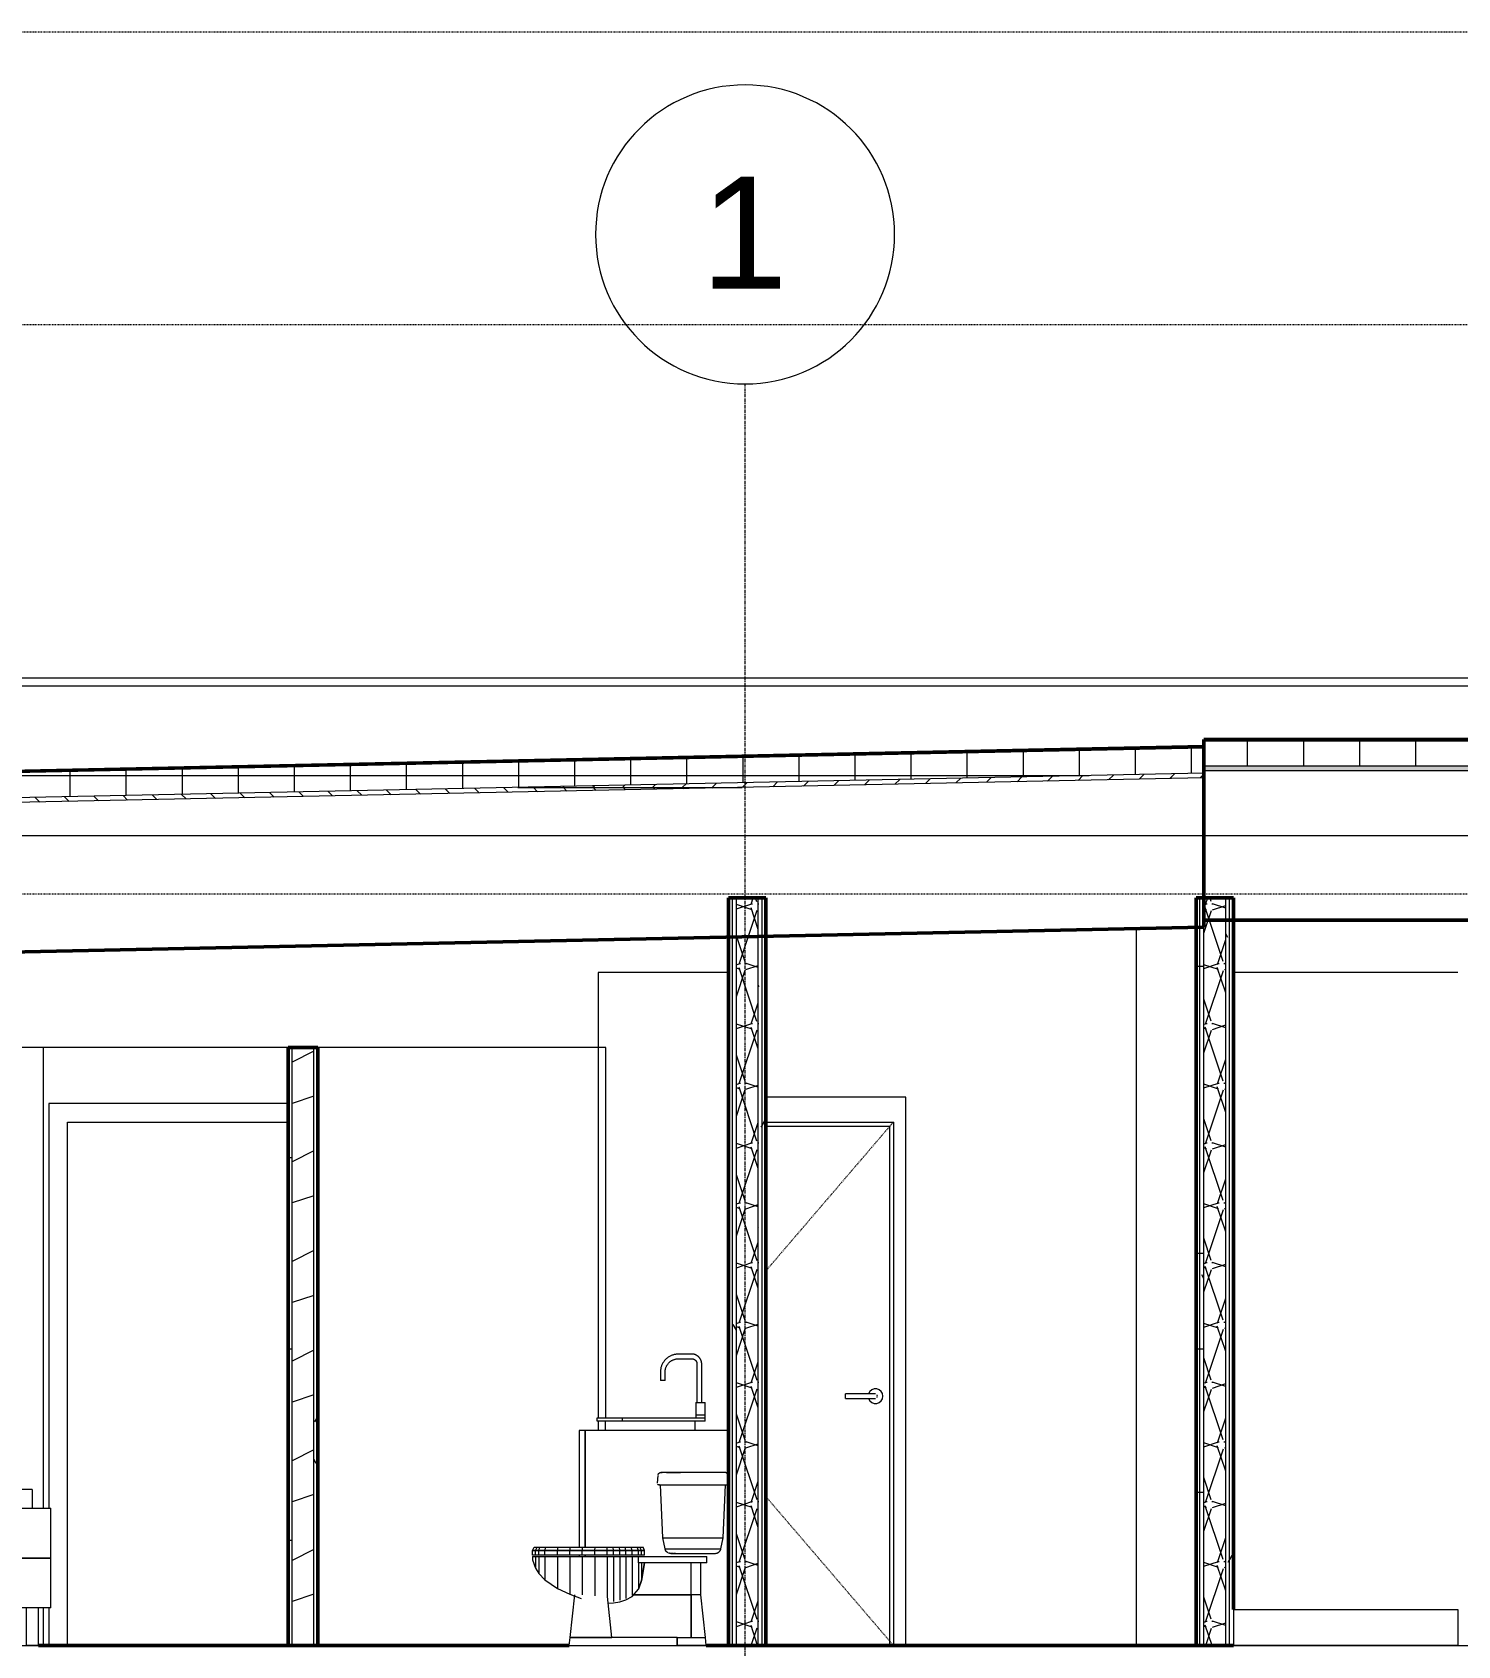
# Model space of a CAD drawing. Header units: inches. Extents: x -4169 to 1833, y -300 to 585.
# Drawn here: x -3595.7 to -3366.9, y 267.9 to 527 of the extents above; entities that cross this region are included whole.
import ezdxf

# ---------------------------------------------------------------- set-up
doc = ezdxf.new("R2010")
doc.units = ezdxf.units.IN
doc.header["$MEASUREMENT"] = 0
for name, pattern in [('Aligning Line 1_8_', [0.25, 0.125, -0.125]), ('Dash 1_16_', [0.125, 0.0625, -0.0625]), ('Grid Line 1_2_', [0.875, 0.5, -0.125, 0.125, -0.125])]:
    doc.linetypes.add(name, pattern=pattern)
for name, color, linetype, lineweight in [('0-1', 7, 'Continuous', 5), ('0-4', 7, 'Continuous', 9), ('0-6', 10, 'Continuous', 13), ('A-DOOR-3', 7, 'Continuous', 9), ('A-DOOR-4', 7, 'Dash 1_16_', 9), ('A-DOOR-FRAM-1', 7, 'Continuous', 9), ('A-FLOR-2', 192, 'Continuous', 50), ('A-FLOR-LEVL-1', 51, 'Grid Line 1_2_', 9), ('A-ROOF', 132, 'Continuous', 13), ('A-ROOF-1', 132, 'Continuous', 50), ('A-ROOF-PATT-1', 132, 'Continuous', 9), ('A-WALL', 113, 'Continuous', 13), ('A-WALL-1', 250, 'Continuous', 50), ('A-WALL-2', 10, 'Continuous', 13), ('A-WALL-PATT-1', 7, 'Continuous', 9), ('A-WALL-PATT-2', 253, 'Continuous', 9), ('G-ANNO-SYMB', 111, 'Aligning Line 1_8_', 9), ('G-ANNO-SYMB-1', 254, 'Aligning Line 1_8_', 9), ('G-ANNO-SYMB-2', 147, 'Aligning Line 1_8_', 9), ('I-FURN-1', 7, 'Continuous', 9), ('I-WALL-1', 250, 'Continuous', 50), ('I-WALL-2', 10, 'Continuous', 13), ('P-SANR-FIXT-1', 7, 'Continuous', 9), ('Q-CASE-1', 7, 'Continuous', 9), ('S-GRID-1', 1, 'Grid Line 1_2_', 9), ('S-GRID-IDEN', 1, 'Continuous', 9)]:
    doc.layers.add(name, color=color, linetype=linetype, lineweight=lineweight)
doc.styles.add('Arial_1', font='arial.ttf', dxfattribs={"height": 18})
pattern_1 = [(0, (-3769.654, 146.633), (30.72, 7.68), [1.267, -21.773, 1.267, -21.773, -122.88]), (0, (-3769.654, 146.633), (30.72, 7.68), [-46.08, 1.267, -44.813, 1.267, -21.773, -53.76]), (0, (-3769.654, 146.633), (30.72, 7.68), [-115.2, 1.267, -14.093, 1.267, -37.133]), (120, (-3758.134, 150.473), (-22.01108, 22.7643), [1.267, -21.773, 1.267, -21.773, -122.88]), (120, (-3758.134, 150.473), (-22.01108, 22.7643), [-46.08, 1.267, -44.813, 1.267, -21.773, -53.76]), (120, (-3758.134, 150.473), (-22.01108, 22.7643), [-115.2, 1.267, -14.093, 1.267, -37.133]), (240, (-3754.294, 165.833), (-8.70892, -30.4443), [1.267, -21.773, 1.267, -21.773, -122.88]), (240, (-3754.294, 165.833), (-8.70892, -30.4443), [-46.08, 1.267, -44.813, 1.267, -21.773, -53.76]), (240, (-3754.294, 165.833), (-8.70892, -30.4443), [-115.2, 1.267, -14.093, 1.267, -37.133])]
pattern_2 = [(161.57, (-3769.174, 147.113), (-3.8399538, -1.54e-05), [0, -27.322, 3.034, 0]), (18.43, (-3770.134, 147.113), (-3.8399538, 1.54e-05), [0, -27.322, 3.034, 0]), (108.43, (-3769.174, 147.113), (1.919622, -9.6005246), [9.106, -21.25]), (71.57, (-3770.134, 147.113), (1.919622, 9.6005246), [9.106, -21.25])]
pattern_3 = [(0, (-3769.654, 146.633), (0, 9), []), (90, (-3769.654, 146.633), (-9, 6e-16), [])]
pattern_4 = [(0, (-3769.654, 146.633), (0, 4.798), []), (315, (-3769.654, 146.633), (4.7984266, 0), [6.786, -6.786]), (45, (-3769.654, 146.633), (4.7984266, 0), [6.786, -6.786])]

# ---------------------------------------------------------------- blocks, each defined once
blk = doc.blocks.new('CTR - 2nd Phase_rvt-1-BUILDING SECTION - NORTH_SOUTH THRU PARKING RAMP - LOOKING WEST')
at = {"layer": 'A-FLOR-LEVL-1'}
for p, q in [((-4168.71, 398), (-1814.21, 398)), ((-4168.71, 268), (-1814.21, 268))]:
    blk.add_line(p, q, dxfattribs=at)
at = {"layer": 'G-ANNO-SYMB-1'}
for p, q in [((-1910.95, 526.95), (-4072.05, 526.95)), ((-1910.95, 388.59), (-4072.05, 388.59))]:
    blk.add_line(p, q, dxfattribs=at)
blk = doc.blocks.new('Interior_barn_door_18732 - Interior_barn_door_18732-V4-BUILDING SECTION - NORTH_SOUTH THRU PARKING RAMP - LOOKING WEST')
at = {"layer": 'A-DOOR-FRAM-1'}
for p, q in [((-3554.67, 355), (-3593.1, 355)), ((-3593.1, 355), (-3593.1, 290)), ((-3590.1, 268), (-3590.1, 352)), ((-3590.1, 352), (-3554.67, 352)), ((-3593.1, 274), (-3593.1, 268))]:
    blk.add_line(p, q, dxfattribs=at)
blk = doc.blocks.new('M_Sink Vanity-Square - 500 x 440mm-V5-BUILDING SECTION - NORTH_SOUTH THRU PARKING RAMP - LOOKING WEST')
at = {"layer": 'P-SANR-FIXT-1'}
for p, q in [((-3489.85, 314.75), (-3492.04, 314.75)), ((-3492.04, 314), (-3489.85, 314)), ((-3494.91, 311.87), (-3494.91, 310.5)), ((-3494.16, 310.5), (-3494.16, 311.87)), ((-3489.04, 313.19), (-3489.04, 307)), ((-3488.29, 307), (-3488.29, 313.19)), ((-3494.16, 310.5), (-3494.91, 310.5)), ((-3489.23, 307), (-3489.23, 304.99)), ((-3489.23, 307), (-3489.23, 304.99)), ((-3489.21, 307), (-3488.48, 307)), ((-3489.21, 307), (-3489.21, 307)), ((-3488.48, 307), (-3487.74, 307)), ((-3487.74, 307), (-3487.74, 307)), ((-3487.73, 304.99), (-3487.73, 307)), ((-3487.73, 304.99), (-3487.73, 307)), ((-3505.05, 304.5), (-3501.05, 304.5)), ((-3505.05, 304), (-3505.05, 304.5)), ((-3501.05, 304), (-3505.05, 304)), ((-3503.8, 304), (-3503.8, 302.5)), ((-3501.05, 304.5), (-3490.23, 304.5)), ((-3501.05, 304.5), (-3501.05, 304)), ((-3490.23, 304), (-3501.05, 304)), ((-3490.23, 304.5), (-3487.73, 304.5)), ((-3487.73, 304), (-3490.23, 304)), ((-3489.35, 302.5), (-3489.35, 304)), ((-3489.23, 304.99), (-3489.23, 304.5)), ((-3489.23, 304.99), (-3487.73, 304.99)), ((-3487.73, 304.5), (-3487.73, 304.99)), ((-3487.73, 304), (-3487.73, 304.5))]:
    blk.add_line(p, q, dxfattribs=at)
at = {"layer": 'P-SANR-FIXT-1', "flags": 128}
for points in [[(-3492.04, 314.75), (-3492.15, 314.75), (-3492.27, 314.74), (-3492.38, 314.73), (-3492.5, 314.71), (-3492.61, 314.69), (-3492.72, 314.67), (-3492.83, 314.64), (-3492.94, 314.6), (-3493.05, 314.57), (-3493.16, 314.52), (-3493.26, 314.48), (-3493.37, 314.43), (-3493.47, 314.37), (-3493.57, 314.31), (-3493.66, 314.25), (-3493.76, 314.18), (-3493.85, 314.11), (-3493.93, 314.04), (-3494.02, 313.96), (-3494.1, 313.88), (-3494.18, 313.79), (-3494.25, 313.71), (-3494.33, 313.62), (-3494.39, 313.52), (-3494.46, 313.43), (-3494.52, 313.33), (-3494.57, 313.23), (-3494.63, 313.13), (-3494.67, 313.02), (-3494.72, 312.92), (-3494.76, 312.81), (-3494.79, 312.7), (-3494.82, 312.59), (-3494.85, 312.48), (-3494.87, 312.36), (-3494.89, 312.25), (-3494.9, 312.14), (-3494.91, 312.02), (-3494.91, 311.91), (-3494.91, 311.87)], [(-3494.16, 311.87), (-3494.16, 311.96), (-3494.16, 312.04), (-3494.15, 312.13), (-3494.14, 312.21), (-3494.12, 312.3), (-3494.1, 312.38), (-3494.08, 312.46), (-3494.06, 312.54), (-3494.03, 312.62), (-3494, 312.7), (-3493.96, 312.78), (-3493.92, 312.86), (-3493.88, 312.93), (-3493.84, 313), (-3493.79, 313.07), (-3493.74, 313.14), (-3493.69, 313.21), (-3493.64, 313.28), (-3493.58, 313.34), (-3493.52, 313.4), (-3493.46, 313.46), (-3493.39, 313.51), (-3493.33, 313.57), (-3493.26, 313.62), (-3493.19, 313.66), (-3493.11, 313.71), (-3493.04, 313.75), (-3492.96, 313.79), (-3492.89, 313.82), (-3492.81, 313.86), (-3492.73, 313.88), (-3492.65, 313.91), (-3492.57, 313.93), (-3492.48, 313.95), (-3492.4, 313.97), (-3492.32, 313.98), (-3492.23, 313.99), (-3492.15, 314), (-3492.06, 314), (-3492.04, 314)], [(-3488.29, 313.19), (-3488.29, 313.25), (-3488.29, 313.31), (-3488.3, 313.37), (-3488.31, 313.44), (-3488.32, 313.5), (-3488.33, 313.56), (-3488.35, 313.62), (-3488.37, 313.68), (-3488.39, 313.74), (-3488.41, 313.8), (-3488.44, 313.85), (-3488.46, 313.91), (-3488.49, 313.96), (-3488.53, 314.02), (-3488.56, 314.07), (-3488.6, 314.12), (-3488.64, 314.17), (-3488.68, 314.22), (-3488.72, 314.26), (-3488.76, 314.31), (-3488.81, 314.35), (-3488.86, 314.39), (-3488.9, 314.43), (-3488.95, 314.47), (-3489.01, 314.5), (-3489.06, 314.54), (-3489.11, 314.57), (-3489.17, 314.59), (-3489.23, 314.62), (-3489.28, 314.64), (-3489.34, 314.67), (-3489.4, 314.68), (-3489.46, 314.7), (-3489.52, 314.72), (-3489.59, 314.73), (-3489.65, 314.74), (-3489.71, 314.74), (-3489.77, 314.75), (-3489.83, 314.75), (-3489.85, 314.75)], [(-3489.85, 314), (-3489.82, 314), (-3489.79, 314), (-3489.75, 313.99), (-3489.72, 313.99), (-3489.69, 313.98), (-3489.66, 313.98), (-3489.63, 313.97), (-3489.6, 313.96), (-3489.56, 313.95), (-3489.53, 313.94), (-3489.5, 313.92), (-3489.48, 313.91), (-3489.45, 313.89), (-3489.42, 313.88), (-3489.39, 313.86), (-3489.37, 313.84), (-3489.34, 313.82), (-3489.32, 313.8), (-3489.29, 313.78), (-3489.27, 313.75), (-3489.25, 313.73), (-3489.22, 313.71), (-3489.2, 313.68), (-3489.19, 313.65), (-3489.17, 313.63), (-3489.15, 313.6), (-3489.13, 313.57), (-3489.12, 313.54), (-3489.11, 313.51), (-3489.09, 313.48), (-3489.08, 313.45), (-3489.07, 313.42), (-3489.06, 313.39), (-3489.06, 313.36), (-3489.05, 313.33), (-3489.05, 313.29), (-3489.04, 313.26), (-3489.04, 313.23), (-3489.04, 313.2), (-3489.04, 313.19)]]:
    blk.add_lwpolyline(points, dxfattribs=at)
blk = doc.blocks.new('Toilet-Domestic-3D - Toilet-Domestic-3D-V6-BUILDING SECTION - NORTH_SOUTH THRU PARKING RAMP - LOOKING WEST')
at = {"layer": 'P-SANR-FIXT-1'}
for p, q in [((-3495.31, 295.29), (-3495.43, 294.02)), ((-3493.95, 295.75), (-3491.7, 295.75)), ((-3493.95, 295.75), (-3491.7, 295.75)), ((-3484.58, 295.75), (-3491.7, 295.75)), ((-3483.97, 294.02), (-3484.09, 295.29)), ((-3494.95, 293.75), (-3494.56, 285.25)), ((-3491.7, 293.75), (-3484.22, 293.75)), ((-3484.84, 285.25), (-3484.45, 293.75)), ((-3494.56, 285.25), (-3494.2, 283.49)), ((-3494.56, 285.25), (-3491.7, 285.25)), ((-3491.7, 285.25), (-3484.84, 285.25)), ((-3485.2, 283.49), (-3484.84, 285.25)), ((-3515.45, 283.24), (-3515.2, 283.75)), ((-3515.45, 283.25), (-3514.95, 283.25)), ((-3515.45, 282.5), (-3515.45, 283.25)), ((-3514.95, 283.24), (-3515.45, 283.24)), ((-3514.95, 282.5), (-3515.45, 282.5)), ((-3515.2, 283.75), (-3514.72, 283.75)), ((-3514.95, 283.24), (-3514.72, 283.75)), ((-3514.95, 283.25), (-3514.45, 283.25)), ((-3514.45, 283.24), (-3514.95, 283.24)), ((-3514.95, 282.5), (-3514.95, 283.24)), ((-3514.45, 282.5), (-3514.95, 282.5)), ((-3514.72, 283.75), (-3514.25, 283.75)), ((-3514.45, 283.25), (-3514.25, 283.75)), ((-3514.45, 283.25), (-3513.45, 283.25)), ((-3513.45, 283.24), (-3514.45, 283.24)), ((-3514.45, 282.5), (-3514.45, 283.24)), ((-3513.45, 282.5), (-3514.45, 282.5)), ((-3514.25, 283.75), (-3513.29, 283.75)), ((-3513.45, 283.25), (-3513.29, 283.75)), ((-3513.45, 283.25), (-3511.45, 283.25)), ((-3511.45, 283.24), (-3513.45, 283.24)), ((-3513.45, 282.5), (-3513.45, 283.24)), ((-3511.45, 282.5), (-3513.45, 282.5)), ((-3513.29, 283.75), (-3511.32, 283.75)), ((-3511.45, 283.25), (-3511.32, 283.75)), ((-3511.45, 283.25), (-3509.45, 283.25)), ((-3511.45, 282.5), (-3511.45, 283.25)), ((-3509.45, 283.24), (-3511.45, 283.24)), ((-3509.45, 282.5), (-3511.45, 282.5)), ((-3511.32, 283.75), (-3509.35, 283.75)), ((-3509.45, 283.25), (-3509.35, 283.75)), ((-3509.45, 283.25), (-3507.45, 283.25)), ((-3507.45, 283.24), (-3509.45, 283.24)), ((-3509.45, 282.5), (-3509.45, 283.24)), ((-3507.45, 282.5), (-3509.45, 282.5)), ((-3509.35, 283.75), (-3507.37, 283.75)), ((-3507.45, 283.25), (-3507.37, 283.75)), ((-3507.45, 283.25), (-3505.44, 283.25)), ((-3507.45, 282.5), (-3507.45, 283.25)), ((-3505.44, 283.24), (-3507.45, 283.24)), ((-3505.44, 282.5), (-3507.45, 282.5)), ((-3507.37, 283.75), (-3505.4, 283.75)), ((-3505.44, 283.25), (-3505.4, 283.75)), ((-3505.44, 283.25), (-3503.45, 283.25)), ((-3503.45, 283.24), (-3505.44, 283.24)), ((-3505.44, 282.5), (-3505.44, 283.24)), ((-3503.45, 282.5), (-3505.44, 282.5)), ((-3505.4, 283.75), (-3503.45, 283.75)), ((-3503.45, 283.25), (-3503.45, 283.75)), ((-3503.45, 283.75), (-3502.49, 283.75)), ((-3503.45, 283.25), (-3502.45, 283.25)), ((-3502.45, 283.24), (-3503.45, 283.24)), ((-3503.45, 282.5), (-3503.45, 283.24)), ((-3502.45, 282.5), (-3503.45, 282.5)), ((-3502.45, 283.25), (-3502.49, 283.75)), ((-3502.49, 283.75), (-3501.5, 283.75)), ((-3502.45, 283.25), (-3501.45, 283.25)), ((-3501.45, 283.24), (-3502.45, 283.24)), ((-3502.45, 282.5), (-3502.45, 283.24)), ((-3501.45, 282.5), (-3502.45, 282.5)), ((-3501.45, 283.25), (-3501.5, 283.75)), ((-3501.5, 283.75), (-3500.55, 283.75)), ((-3501.45, 283.25), (-3500.45, 283.25)), ((-3501.45, 282.5), (-3501.45, 283.25)), ((-3500.45, 283.24), (-3501.45, 283.24)), ((-3500.45, 282.5), (-3501.45, 282.5)), ((-3500.45, 283.25), (-3500.55, 283.75)), ((-3500.55, 283.75), (-3499.61, 283.75)), ((-3500.45, 283.25), (-3499.45, 283.25)), ((-3499.45, 283.24), (-3500.45, 283.24)), ((-3500.45, 282.5), (-3500.45, 283.24)), ((-3499.45, 282.5), (-3500.45, 282.5)), ((-3499.45, 283.25), (-3499.61, 283.75)), ((-3499.61, 283.75), (-3498.67, 283.75)), ((-3499.45, 283.25), (-3498.45, 283.25)), ((-3499.45, 282.5), (-3499.45, 283.25)), ((-3498.45, 283.24), (-3499.45, 283.24)), ((-3498.45, 282.5), (-3499.45, 282.5)), ((-3498.45, 283.24), (-3498.67, 283.75)), ((-3498.67, 283.75), (-3498.19, 283.75)), ((-3498.45, 283.25), (-3497.95, 283.25)), ((-3497.95, 283.24), (-3498.45, 283.24)), ((-3498.45, 282.5), (-3498.45, 283.24)), ((-3497.95, 282.5), (-3498.45, 282.5)), ((-3497.95, 283.24), (-3498.19, 283.75)), ((-3498.19, 283.75), (-3497.7, 283.75)), ((-3497.95, 283.25), (-3497.45, 283.25)), ((-3497.45, 283.24), (-3497.95, 283.24)), ((-3497.95, 282.5), (-3497.95, 283.24)), ((-3497.45, 282.5), (-3497.95, 282.5)), ((-3497.45, 283.24), (-3497.7, 283.75)), ((-3497.45, 282.5), (-3497.45, 283.25)), ((-3494.2, 283.49), (-3491.7, 283.49)), ((-3491.7, 283.49), (-3485.2, 283.49)), ((-3491.7, 282.75), (-3486.16, 282.75)), ((-3515.45, 282.25), (-3514.95, 282.25)), ((-3515.45, 282.25), (-3515.45, 281.75)), ((-3515.45, 281.75), (-3514.95, 280.38)), ((-3514.95, 282.25), (-3514.45, 282.25)), ((-3514.95, 282.25), (-3514.95, 280.42)), ((-3514.95, 280.38), (-3514.45, 279.51)), ((-3514.45, 282.25), (-3513.45, 282.25)), ((-3514.45, 282.25), (-3514.45, 279.51)), ((-3513.45, 282.25), (-3511.45, 282.25)), ((-3513.45, 282.25), (-3513.45, 278.57)), ((-3511.45, 282.25), (-3509.45, 282.25)), ((-3511.45, 282.25), (-3511.45, 277.17)), ((-3509.45, 282.25), (-3507.45, 282.25)), ((-3509.45, 282.25), (-3509.45, 276.25)), ((-3507.45, 282.25), (-3505.44, 282.25)), ((-3507.45, 282.25), (-3507.45, 276.09)), ((-3505.44, 282.25), (-3503.45, 282.25)), ((-3505.44, 282.25), (-3505.44, 275.93)), ((-3503.45, 282.25), (-3502.45, 282.25)), ((-3503.45, 282.25), (-3503.45, 275.79)), ((-3502.45, 282.25), (-3501.45, 282.25)), ((-3502.45, 282.25), (-3502.45, 275.02)), ((-3501.45, 282.25), (-3500.45, 282.25)), ((-3501.45, 282.25), (-3501.45, 275.26)), ((-3500.45, 282.25), (-3499.45, 282.25)), ((-3500.45, 282.25), (-3500.45, 275.52)), ((-3499.45, 282.25), (-3498.45, 282.25)), ((-3499.45, 282.25), (-3499.45, 276.07)), ((-3498.45, 282.25), (-3487.89, 282.25)), ((-3498.45, 281.25), (-3498.45, 282.25)), ((-3487.89, 281.25), (-3498.45, 281.25)), ((-3498.45, 281.24), (-3498.45, 277.09)), ((-3497.45, 281.25), (-3497.95, 278.41)), ((-3497.95, 278.41), (-3497.45, 281.25)), ((-3497.95, 281.24), (-3497.95, 278.47)), ((-3489.95, 276.12), (-3489.95, 281.25)), ((-3489.95, 276.12), (-3489.95, 281.25)), ((-3488.45, 276.12), (-3488.45, 281.25)), ((-3487.89, 282.25), (-3487.45, 282.25)), ((-3487.45, 281.25), (-3487.89, 281.25)), ((-3487.45, 281.25), (-3487.45, 282.25)), ((-3514.45, 279.51), (-3513.45, 278.51)), ((-3513.45, 278.51), (-3511.45, 277.12)), ((-3497.95, 278.41), (-3498.45, 277.04)), ((-3498.45, 277.04), (-3497.95, 278.41)), ((-3511.45, 277.12), (-3509.45, 276.19)), ((-3509.45, 276.19), (-3507.65, 275.53)), ((-3508.7, 276.12), (-3509.45, 269.25)), ((-3502.7, 269.25), (-3503.42, 275.82)), ((-3503.3, 274.76), (-3502.45, 274.84)), ((-3502.45, 274.84), (-3501.45, 275.01)), ((-3501.45, 275.01), (-3500.45, 275.28)), ((-3500.45, 275.28), (-3499.45, 275.85)), ((-3499.45, 275.85), (-3498.45, 277.04)), ((-3489.95, 276.12), (-3499.41, 276.12)), ((-3498.45, 277.04), (-3499.22, 276.12)), ((-3499.22, 276.12), (-3489.95, 276.12)), ((-3489.95, 269.25), (-3489.95, 276.12)), ((-3489.24, 276.12), (-3489.95, 276.12)), ((-3489.95, 276.12), (-3489.95, 269.25)), ((-3489.04, 276.12), (-3489.25, 276.12)), ((-3488.7, 276.12), (-3489.05, 276.12)), ((-3488.57, 276.12), (-3488.71, 276.12)), ((-3488.45, 276.12), (-3488.57, 276.12)), ((-3487.7, 269.25), (-3488.45, 276.12)), ((-3509.45, 269.25), (-3509.59, 268)), ((-3509.59, 268), (-3504.95, 268)), ((-3509.23, 269.25), (-3509.45, 269.25)), ((-3509.45, 269.25), (-3509.23, 269.25)), ((-3508.59, 269.25), (-3509.23, 269.25)), ((-3509.23, 269.25), (-3508.59, 269.25)), ((-3507.59, 269.25), (-3508.59, 269.25)), ((-3508.59, 269.25), (-3507.59, 269.25)), ((-3506.34, 269.25), (-3507.59, 269.25)), ((-3507.59, 269.25), (-3506.34, 269.25)), ((-3504.95, 269.25), (-3506.34, 269.25)), ((-3506.34, 269.25), (-3504.95, 269.25)), ((-3492.2, 269.25), (-3504.95, 269.25)), ((-3504.95, 269.25), (-3502.7, 269.25)), ((-3504.95, 268), (-3492.2, 268)), ((-3492.2, 268), (-3492.2, 269.25)), ((-3492.2, 269.25), (-3487.74, 269.25)), ((-3492.2, 269.25), (-3492.2, 268)), ((-3487.56, 268), (-3492.2, 268)), ((-3487.76, 269.25), (-3487.7, 269.25)), ((-3487.71, 269.25), (-3487.7, 269.25)), ((-3487.56, 268), (-3487.7, 269.25))]:
    blk.add_line(p, q, dxfattribs=at)
at = {"layer": 'P-SANR-FIXT-1', "flags": 128}
for points in [[(-3495.3, 295.37), (-3495.3, 295.39), (-3495.29, 295.41), (-3495.28, 295.43), (-3495.28, 295.45), (-3495.27, 295.47)], [(-3495.23, 295.54), (-3495.22, 295.55), (-3495.2, 295.57), (-3495.19, 295.58), (-3495.18, 295.6), (-3495.16, 295.61), (-3495.15, 295.62), (-3495.13, 295.64), (-3495.12, 295.65), (-3495.1, 295.66), (-3495.08, 295.67), (-3495.07, 295.68), (-3495.05, 295.69), (-3495.03, 295.7), (-3495.01, 295.71), (-3494.99, 295.72), (-3494.98, 295.72), (-3494.96, 295.73), (-3494.94, 295.74), (-3494.92, 295.74), (-3494.9, 295.74), (-3494.88, 295.75), (-3494.86, 295.75), (-3494.84, 295.75), (-3494.82, 295.75), (-3494.82, 295.75)], [(-3491.7, 295.75), (-3491.82, 295.75), (-3491.95, 295.75), (-3492.07, 295.75), (-3492.2, 295.75), (-3492.32, 295.75), (-3492.44, 295.75), (-3492.56, 295.75), (-3492.68, 295.75), (-3492.8, 295.75), (-3492.91, 295.75), (-3493.03, 295.75), (-3493.14, 295.75), (-3493.25, 295.75), (-3493.36, 295.75), (-3493.46, 295.75), (-3493.56, 295.75), (-3493.66, 295.75), (-3493.76, 295.75), (-3493.85, 295.75), (-3493.94, 295.75), (-3494.02, 295.75), (-3494.1, 295.75), (-3494.18, 295.75), (-3494.25, 295.75), (-3494.32, 295.75), (-3494.39, 295.75), (-3494.45, 295.75), (-3494.51, 295.75), (-3494.56, 295.75), (-3494.6, 295.75), (-3494.65, 295.75), (-3494.69, 295.75), (-3494.72, 295.75), (-3494.75, 295.75), (-3494.77, 295.75), (-3494.79, 295.75), (-3494.8, 295.75), (-3494.81, 295.75), (-3494.82, 295.75), (-3494.82, 295.75)], [(-3494.82, 295.75), (-3494.81, 295.75), (-3494.81, 295.75), (-3494.79, 295.75), (-3494.78, 295.75), (-3494.75, 295.75), (-3494.73, 295.75), (-3494.7, 295.75), (-3494.66, 295.75), (-3494.62, 295.75)], [(-3495.18, 293.75), (-3495.19, 293.75), (-3495.2, 293.75), (-3495.21, 293.75), (-3495.22, 293.75), (-3495.23, 293.75), (-3495.24, 293.76), (-3495.25, 293.76), (-3495.26, 293.76), (-3495.27, 293.77), (-3495.27, 293.77), (-3495.28, 293.77), (-3495.29, 293.78), (-3495.3, 293.78), (-3495.31, 293.79), (-3495.32, 293.79), (-3495.33, 293.8), (-3495.33, 293.81), (-3495.34, 293.81)], [(-3495.18, 293.75), (-3495.17, 293.75), (-3495.17, 293.75), (-3495.15, 293.75), (-3495.13, 293.75), (-3495.11, 293.75), (-3495.08, 293.75), (-3495.04, 293.75), (-3495, 293.75), (-3494.95, 293.75), (-3494.9, 293.75), (-3494.85, 293.75), (-3494.78, 293.75), (-3494.72, 293.75), (-3494.65, 293.75), (-3494.57, 293.75), (-3494.49, 293.75), (-3494.4, 293.75), (-3494.31, 293.75), (-3494.22, 293.75), (-3494.12, 293.75), (-3494.02, 293.75), (-3493.92, 293.75), (-3493.81, 293.75), (-3493.69, 293.75), (-3493.58, 293.75), (-3493.46, 293.75), (-3493.34, 293.75), (-3493.21, 293.75), (-3493.09, 293.75), (-3492.96, 293.75), (-3492.83, 293.75), (-3492.7, 293.75), (-3492.56, 293.75), (-3492.43, 293.75), (-3492.29, 293.75), (-3492.15, 293.75), (-3492.02, 293.75), (-3491.88, 293.75), (-3491.74, 293.75), (-3491.7, 293.75)], [(-3495.07, 293.75), (-3495.1, 293.75), (-3495.13, 293.75), (-3495.15, 293.75), (-3495.16, 293.75), (-3495.17, 293.75), (-3495.18, 293.75), (-3495.18, 293.75)], [(-3493.73, 282.88), (-3493.77, 282.9), (-3493.8, 282.92), (-3493.83, 282.95), (-3493.87, 282.97), (-3493.9, 283), (-3493.93, 283.03), (-3493.95, 283.05), (-3493.98, 283.08), (-3494.01, 283.11), (-3494.03, 283.14), (-3494.06, 283.18), (-3494.08, 283.21), (-3494.1, 283.24), (-3494.12, 283.28), (-3494.14, 283.31), (-3494.15, 283.35), (-3494.17, 283.39), (-3494.18, 283.43), (-3494.2, 283.46)], [(-3493.24, 282.75), (-3493.28, 282.75), (-3493.32, 282.75), (-3493.36, 282.76), (-3493.4, 282.76), (-3493.44, 282.77), (-3493.48, 282.78), (-3493.51, 282.79), (-3493.55, 282.8), (-3493.59, 282.81), (-3493.63, 282.83)], [(-3493.24, 282.75), (-3493.24, 282.75), (-3493.23, 282.75), (-3493.23, 282.75), (-3493.22, 282.75), (-3493.21, 282.75), (-3493.19, 282.75), (-3493.18, 282.75), (-3493.16, 282.75), (-3493.14, 282.75), (-3493.12, 282.75), (-3493.09, 282.75), (-3493.06, 282.75), (-3493.03, 282.75), (-3493, 282.75), (-3492.97, 282.75), (-3492.93, 282.75), (-3492.9, 282.75), (-3492.86, 282.75), (-3492.81, 282.75), (-3492.77, 282.75), (-3492.73, 282.75), (-3492.68, 282.75), (-3492.63, 282.75), (-3492.58, 282.75), (-3492.53, 282.75), (-3492.48, 282.75), (-3492.42, 282.75), (-3492.37, 282.75), (-3492.31, 282.75), (-3492.26, 282.75), (-3492.2, 282.75), (-3492.14, 282.75), (-3492.08, 282.75), (-3492.02, 282.75), (-3491.96, 282.75), (-3491.9, 282.75), (-3491.84, 282.75), (-3491.78, 282.75), (-3491.72, 282.75), (-3491.7, 282.75)], [(-3492.84, 282.75), (-3492.89, 282.75), (-3492.92, 282.75), (-3492.96, 282.75), (-3492.99, 282.75), (-3493.03, 282.75), (-3493.06, 282.75), (-3493.08, 282.75), (-3493.11, 282.75), (-3493.13, 282.75), (-3493.15, 282.75), (-3493.17, 282.75), (-3493.19, 282.75), (-3493.2, 282.75), (-3493.22, 282.75), (-3493.22, 282.75), (-3493.23, 282.75), (-3493.24, 282.75), (-3493.24, 282.75), (-3493.24, 282.75)], [(-3492.47, 282.75), (-3492.52, 282.75), (-3492.57, 282.75), (-3492.62, 282.75), (-3492.67, 282.75), (-3492.71, 282.75), (-3492.76, 282.75)]]:
    blk.add_lwpolyline(points, dxfattribs=at)
at = {"layer": 'P-SANR-FIXT-1'}
for points, knots in [([(-3484.09, 295.29), (-3484.09, 295.33), (-3484.1, 295.4), (-3484.13, 295.46), (-3484.15, 295.5), (-3484.17, 295.53), (-3484.2, 295.57), (-3484.24, 295.62), (-3484.29, 295.66), (-3484.35, 295.69), (-3484.4, 295.72), (-3484.48, 295.74), (-3484.54, 295.75), (-3484.58, 295.75)], [-1, -1, -1, -1, -0.833333, -0.75, -0.708333, -0.666667, -0.583333, -0.5, -0.416667, -0.333333, -0.25, -0.166667, 0, 0, 0, 0]), ([(-3484.22, 293.75), (-3484.21, 293.75), (-3484.18, 293.75), (-3484.15, 293.76), (-3484.12, 293.77), (-3484.1, 293.78), (-3484.08, 293.8), (-3484.06, 293.81), (-3484.05, 293.82), (-3484.04, 293.83), (-3484.03, 293.84), (-3484.02, 293.85), (-3484.01, 293.87), (-3484, 293.9), (-3483.98, 293.93), (-3483.97, 293.97), (-3483.97, 294), (-3483.97, 294.02)], [-1, -1, -1, -1, -0.875, -0.8125, -0.75, -0.6875, -0.625, -0.5625, -0.53125, -0.5, -0.46875, -0.4375, -0.375, -0.3125, -0.25, -0.125, 0, 0, 0, 0]), ([(-3486.16, 282.75), (-3486.09, 282.75), (-3485.98, 282.76), (-3485.84, 282.8), (-3485.74, 282.84), (-3485.64, 282.89), (-3485.55, 282.96), (-3485.47, 283.03), (-3485.39, 283.11), (-3485.33, 283.19), (-3485.25, 283.32), (-3485.22, 283.42), (-3485.2, 283.49)], [-1, -1, -1, -1, -0.833333, -0.75, -0.666667, -0.583333, -0.5, -0.416667, -0.333333, -0.25, -0.166667, 0, 0, 0, 0])]:
    blk.add_open_spline(points, degree=3, knots=knots, dxfattribs=at)
blk = doc.blocks.new('OD_CW_Base Cabinet - OD_CW_Base Cabinet-1870209-BUILDING SECTION - NORTH_SOUTH THRU PARKING RAMP - LOOKING WEST')
at = {"layer": 'Q-CASE-1'}
for p, q in [((-3507.97, 302.5), (-3507.97, 283.75)), ((-3506.97, 302.5), (-3507.97, 302.5)), ((-3506.97, 283.75), (-3506.97, 302.5)), ((-3506.97, 302.5), (-3506.97, 283.75)), ((-3483.97, 302.5), (-3506.97, 302.5)), ((-3507.97, 282.5), (-3507.97, 282.25)), ((-3506.97, 282.25), (-3506.97, 282.5)), ((-3506.97, 282.5), (-3506.97, 282.25))]:
    blk.add_line(p, q, dxfattribs=at)
blk = doc.blocks.new('Bed-Standard - Queen 60_ x 79_-1242961-BUILDING SECTION - NORTH_SOUTH THRU PARKING RAMP - LOOKING WEST')
at = {"layer": 'I-FURN-1'}
for p, q in [((-3595.74, 293), (-3649.74, 293)), ((-3649.74, 292), (-3649.74, 293)), ((-3595.74, 293), (-3595.74, 292)), ((-3649.74, 290), (-3649.74, 292)), ((-3595.74, 292), (-3595.74, 290)), ((-3652.74, 290), (-3652.74, 282)), ((-3652.74, 290), (-3651.74, 290)), ((-3651.74, 290), (-3593.74, 290)), ((-3593.74, 290), (-3592.74, 290)), ((-3592.74, 282), (-3592.74, 290)), ((-3652.74, 282), (-3652.74, 274)), ((-3652.74, 282), (-3651.74, 282)), ((-3651.74, 282), (-3652.74, 282)), ((-3651.74, 282), (-3593.74, 282)), ((-3593.74, 282), (-3651.74, 282)), ((-3593.74, 282), (-3592.74, 282)), ((-3592.74, 282), (-3593.74, 282)), ((-3592.74, 274), (-3592.74, 282)), ((-3651.74, 274), (-3652.74, 274)), ((-3593.74, 274), (-3651.74, 274)), ((-3650.74, 274), (-3650.74, 268)), ((-3648.74, 268), (-3648.74, 274)), ((-3596.74, 274), (-3596.74, 268)), ((-3594.74, 268), (-3594.74, 274)), ((-3592.74, 274), (-3593.74, 274)), ((-3648.74, 268), (-3650.74, 268)), ((-3594.74, 268), (-3596.74, 268))]:
    blk.add_line(p, q, dxfattribs=at)
blk = doc.blocks.new('Shower Base-3D - 36_ x 36_-V15-BUILDING SECTION - NORTH_SOUTH THRU PARKING RAMP - LOOKING WEST')
at = {"layer": 'P-SANR-FIXT-1'}
for p, q in [((-2913.32, 273.75), (-2877.32, 273.75)), ((-2913.32, 273.75), (-2913.32, 268)), ((-2877.32, 273.75), (-2877.32, 268)), ((-2877.32, 268), (-2913.32, 268))]:
    blk.add_line(p, q, dxfattribs=at)
blk = doc.blocks.new('CTR - 1st Phase - Unit Layouts_rvt-1-BUILDING SECTION - NORTH_SOUTH THRU PARKING RAMP - LOOKING WEST')
at = {"layer": 'A-WALL-PATT-1'}
h = blk.add_hatch(dxfattribs=at)
h.set_pattern_fill('FP_1', color=256, style=0, pattern_type=2)
h.set_pattern_definition(pattern_1)
h.paths.add_polyline_path([(-3554.67, 268), (-3554.05, 268), (-3554.05, 364), (-3554.67, 364), (-3554.67, 274.66)], flags=0)
h = blk.add_hatch(dxfattribs=at)
h.set_pattern_fill('FP_1', color=256, style=0, pattern_type=2)
h.set_pattern_definition(pattern_1)
h.paths.add_polyline_path([(-3550.55, 268), (-3549.92, 268), (-3549.92, 364), (-3550.55, 364), (-3550.55, 274.66)], flags=0)
at = {"layer": 'A-WALL-PATT-2'}
h = blk.add_hatch(dxfattribs=at)
h.set_pattern_fill('FP_3', color=256, style=0, pattern_type=2)
h.set_pattern_definition([(216.87, (-3763.257, 162.627), (47.980943, 31.987086), [7.997, -71.971]), (206.565, (-3753.661, 157.829), (-15.99371, -15.99413), [17.881, -17.881]), (198.435, (-3753.661, 149.832), (-31.98674, -15.99388), [10.115, -40.461])])
h.paths.add_polyline_path([(-3554.05, 268), (-3550.55, 268), (-3550.55, 364), (-3554.05, 364), (-3554.05, 274.66)], flags=0)
at = {"layer": 'A-WALL-1'}
for p, q in [((-3554.67, 364), (-3554.67, 268)), ((-3549.92, 364), (-3554.67, 364)), ((-3549.92, 268), (-3549.92, 364)), ((-3554.67, 268), (-3549.92, 268))]:
    blk.add_line(p, q, dxfattribs=at)
at = {"layer": 'A-WALL-2'}
for p, q in [((-3366.92, 376), (-3402.92, 376)), ((-3593.94, 364), (-3676.74, 364)), ((-3554.67, 364), (-3593.94, 364)), ((-3593.94, 290), (-3593.94, 364)), ((-3554.05, 268), (-3554.05, 364)), ((-3550.55, 268), (-3550.55, 364)), ((-3503.67, 364), (-3549.92, 364)), ((-3503.67, 304.5), (-3503.67, 364)), ((-3593.94, 268), (-3593.94, 274))]:
    blk.add_line(p, q, dxfattribs=at)
at = {"layer": '0-4'}
for name, p in [('Interior_barn_door_18732 - Interior_barn_door_18732-V4-BUILDING SECTION - NORTH_SOUTH THRU PARKING RAMP - LOOKING WEST', (0, 0)), ('M_Sink Vanity-Square - 500 x 440mm-V5-BUILDING SECTION - NORTH_SOUTH THRU PARKING RAMP - LOOKING WEST', (0, 0)), ('OD_CW_Base Cabinet - OD_CW_Base Cabinet-1870209-BUILDING SECTION - NORTH_SOUTH THRU PARKING RAMP - LOOKING WEST', (0, 0)), ('Toilet-Domestic-3D - Toilet-Domestic-3D-V6-BUILDING SECTION - NORTH_SOUTH THRU PARKING RAMP - LOOKING WEST', (0, 0)), ('Bed-Standard - Queen 60_ x 79_-1242961-BUILDING SECTION - NORTH_SOUTH THRU PARKING RAMP - LOOKING WEST', (0, 0)), ('Shower Base-3D - 36_ x 36_-V15-BUILDING SECTION - NORTH_SOUTH THRU PARKING RAMP - LOOKING WEST', (-489.6, 0))]:
    blk.add_blockref(name, p, dxfattribs=at)
blk = doc.blocks.new('CTR  - Topography_rvt-1-BUILDING SECTION - NORTH_SOUTH THRU PARKING RAMP - LOOKING WEST')
at = {"layer": 'G-ANNO-SYMB-2'}
blk.add_line((-1910.95, 480), (-4072.05, 480), dxfattribs=at)
blk = doc.blocks.new('HOLLOW METAL - UNIT DOOR-V43-BUILDING SECTION - NORTH_SOUTH THRU PARKING RAMP - LOOKING WEST')
at = {"layer": 'A-DOOR-3'}
for p, q in [((-3461.07, 308.39), (-3465.2, 308.39)), ((-3465.2, 308), (-3465.2, 308.39)), ((-3465.2, 307.61), (-3465.2, 308)), ((-3465.2, 307.61), (-3461.07, 307.61))]:
    blk.add_line(p, q, dxfattribs=at)
at = {"layer": 'A-DOOR-3', "flags": 128}
for points in [[(-3460.48, 308.39), (-3460.48, 308.39), (-3460.48, 308.39), (-3460.48, 308.39), (-3460.48, 308.39), (-3460.49, 308.39), (-3460.49, 308.39), (-3460.5, 308.39), (-3460.51, 308.39), (-3460.51, 308.39), (-3460.52, 308.39), (-3460.53, 308.39), (-3460.54, 308.39), (-3460.55, 308.39), (-3460.57, 308.39), (-3460.58, 308.39), (-3460.59, 308.39), (-3460.61, 308.39), (-3460.62, 308.39), (-3460.64, 308.39), (-3460.66, 308.39), (-3460.67, 308.39), (-3460.69, 308.39), (-3460.71, 308.39), (-3460.73, 308.39), (-3460.75, 308.39), (-3460.77, 308.39), (-3460.79, 308.39), (-3460.81, 308.39), (-3460.83, 308.39), (-3460.85, 308.39), (-3460.88, 308.39), (-3460.9, 308.39), (-3460.92, 308.39), (-3460.94, 308.39), (-3460.97, 308.39), (-3460.99, 308.39), (-3461.01, 308.39), (-3461.04, 308.39), (-3461.06, 308.39), (-3461.07, 308.39)], [(-3461.07, 307.61), (-3461.04, 307.61), (-3461.02, 307.61), (-3461, 307.61), (-3460.97, 307.61), (-3460.95, 307.61), (-3460.93, 307.61), (-3460.9, 307.61), (-3460.88, 307.61), (-3460.86, 307.61), (-3460.84, 307.61), (-3460.82, 307.61), (-3460.79, 307.61), (-3460.77, 307.61), (-3460.75, 307.61), (-3460.73, 307.61), (-3460.71, 307.61), (-3460.7, 307.61), (-3460.68, 307.61), (-3460.66, 307.61), (-3460.64, 307.61), (-3460.63, 307.61), (-3460.61, 307.61), (-3460.6, 307.61), (-3460.58, 307.61), (-3460.57, 307.61), (-3460.56, 307.61), (-3460.55, 307.61), (-3460.54, 307.61), (-3460.53, 307.61), (-3460.52, 307.61), (-3460.51, 307.61), (-3460.5, 307.61), (-3460.5, 307.61), (-3460.49, 307.61), (-3460.49, 307.61), (-3460.48, 307.61), (-3460.48, 307.61), (-3460.48, 307.61), (-3460.48, 307.61)]]:
    blk.add_lwpolyline(points, dxfattribs=at)
at = {"layer": 'A-DOOR-3'}
for centre, radius, start, end in [((-3460.38, 308), 1.18, 0, 160.3657), ((-3460.48, 308), 0.394, 75, 90), ((-3460.38, 308), 1.18, 199.5633, 0), ((-3460.48, 308), 0.394, 270, 285), ((-3460.48, 308), 0.394, 0, 30), ((-3460.48, 308), 0.394, 330, 0)]:
    blk.add_arc(centre, radius, start, end, dxfattribs=at)
at = {"layer": 'A-DOOR-4'}
for p, q in [((-3457.52, 352), (-3477.97, 328.14)), ((-3477.97, 291.86), (-3457.52, 268))]:
    blk.add_line(p, q, dxfattribs=at)
at = {"layer": 'A-DOOR-FRAM-1'}
for p, q in [((-3455.52, 356), (-3477.97, 356)), ((-3455.52, 268), (-3455.52, 356)), ((-3477.97, 352), (-3457.52, 352)), ((-3477.97, 351.37), (-3458.15, 351.37)), ((-3458.15, 351.37), (-3458.15, 268)), ((-3457.52, 352), (-3457.52, 268))]:
    blk.add_line(p, q, dxfattribs=at)
blk = doc.blocks.new('CTR - 1st Phase - Common Walls_rvt-1-BUILDING SECTION - NORTH_SOUTH THRU PARKING RAMP - LOOKING WEST')
at = {"layer": 'A-WALL-PATT-1'}
h = blk.add_hatch(dxfattribs=at)
h.set_pattern_fill('FP_1', color=256, style=0, pattern_type=2)
h.set_pattern_definition(pattern_1)
h.paths.add_polyline_path([(-3483.35, 268), (-3482.72, 268), (-3482.72, 388), (-3483.35, 388), (-3483.35, 274.66)], flags=0)
h = blk.add_hatch(dxfattribs=at)
h.set_pattern_fill('FP_1', color=256, style=0, pattern_type=2)
h.set_pattern_definition(pattern_1)
h.paths.add_polyline_path([(-3479.22, 268), (-3478.6, 268), (-3478.6, 388), (-3479.22, 388), (-3479.22, 274.66)], flags=0)
h = blk.add_hatch(dxfattribs=at)
h.set_pattern_fill('FP_1', color=256, style=0, pattern_type=2)
h.set_pattern_definition(pattern_1)
h.paths.add_polyline_path([(-3478.6, 268), (-3477.97, 268), (-3477.97, 388), (-3478.6, 388), (-3478.6, 274.66)], flags=0)
h = blk.add_hatch(dxfattribs=at)
h.set_pattern_fill('FP_1', color=256, style=0, pattern_type=2)
h.set_pattern_definition(pattern_1)
h.paths.add_polyline_path([(-3408.92, 268), (-3408.3, 268), (-3408.3, 388), (-3408.92, 388), (-3408.92, 274.66)], flags=0)
h = blk.add_hatch(dxfattribs=at)
h.set_pattern_fill('FP_1', color=256, style=0, pattern_type=2)
h.set_pattern_definition(pattern_1)
h.paths.add_polyline_path([(-3408.3, 268), (-3407.67, 268), (-3407.67, 388), (-3408.3, 388), (-3408.3, 274.66)], flags=0)
h = blk.add_hatch(dxfattribs=at)
h.set_pattern_fill('FP_1', color=256, style=0, pattern_type=2)
h.set_pattern_definition(pattern_1)
h.paths.add_polyline_path([(-3404.17, 268), (-3403.55, 268), (-3403.55, 388), (-3404.17, 388), (-3404.17, 274.66)], flags=0)
h = blk.add_hatch(dxfattribs=at)
h.set_pattern_fill('FP_1', color=256, style=0, pattern_type=2)
h.set_pattern_definition(pattern_1)
h.paths.add_polyline_path([(-3402.92, 268), (-3402.92, 388), (-3403.55, 388), (-3403.55, 268)], flags=0)
at = {"layer": 'A-WALL-PATT-2'}
h = blk.add_hatch(dxfattribs=at)
h.set_pattern_fill('FP_13', color=256, style=0, pattern_type=2)
h.set_pattern_definition(pattern_2)
h.paths.add_polyline_path([(-3479.22, 268), (-3479.22, 388), (-3482.72, 388), (-3482.72, 268), (-3481.13, 268)], flags=0)
h = blk.add_hatch(dxfattribs=at)
h.set_pattern_fill('FP_13', color=256, style=0, pattern_type=2)
h.set_pattern_definition(pattern_2)
h.paths.add_polyline_path([(-3407.67, 268), (-3404.17, 268), (-3404.17, 388), (-3407.67, 388), (-3407.67, 274.66)], flags=0)
at = {"layer": 'A-FLOR-LEVL-1'}
for p, q in [((-4168.71, 398), (-1814.21, 398)), ((-4168.71, 268), (-1814.21, 268))]:
    blk.add_line(p, q, dxfattribs=at)
at = {"layer": 'A-WALL-2'}
for p, q in [((-3483.35, 268), (-3483.35, 388)), ((-3482.72, 268), (-3482.72, 388)), ((-3479.22, 268), (-3479.22, 388)), ((-3478.6, 268), (-3478.6, 388)), ((-3408.3, 268), (-3408.3, 388)), ((-3407.67, 268), (-3407.67, 388)), ((-3404.17, 268), (-3404.17, 388)), ((-3403.55, 268), (-3403.55, 388))]:
    blk.add_line(p, q, dxfattribs=at)
at = {"layer": 'G-ANNO-SYMB-2'}
for p, q in [((-1910.95, 526.95), (-4072.05, 526.95)), ((-1910.95, 526.95), (-4072.05, 526.95)), ((-1910.95, 480), (-4072.05, 480))]:
    blk.add_line(p, q, dxfattribs=at)
at = {"layer": 'I-WALL-1'}
for p, q in [((-3483.97, 388), (-3483.97, 268)), ((-3477.97, 388), (-3483.97, 388)), ((-3477.97, 268), (-3477.97, 388)), ((-3402.92, 388), (-3408.92, 388)), ((-3408.92, 388), (-3408.92, 268)), ((-3402.92, 273.75), (-3402.92, 388)), ((-3483.97, 268), (-3477.97, 268)), ((-3408.92, 268), (-3402.92, 268))]:
    blk.add_line(p, q, dxfattribs=at)
at = {"layer": 'I-WALL-2'}
for p, q in [((-3418.52, 383.04), (-3418.52, 268)), ((-3483.97, 376), (-3504.92, 376)), ((-3504.92, 376), (-3504.92, 304.5)), ((-3504.92, 304), (-3504.92, 302.5))]:
    blk.add_line(p, q, dxfattribs=at)
at = {"layer": '0-6'}
blk.add_blockref('HOLLOW METAL - UNIT DOOR-V43-BUILDING SECTION - NORTH_SOUTH THRU PARKING RAMP - LOOKING WEST', (0, 0), dxfattribs=at)
blk = doc.blocks.new('Basic Wall _ EXT - FIBER CEMENT - SMALL - ___-1820300-BUILDING SECTION - NORTH_SOUTH THRU PARKING RAMP - LOOKING WEST')
at = {"layer": 'A-WALL'}
blk.add_line((-2073.48, 423.28), (-3855.16, 423.28), dxfattribs=at)
blk = doc.blocks.new('Grid - Grid Head - Circle-50561-BUILDING SECTION - NORTH_SOUTH THRU PARKING RAMP - LOOKING WEST')
at = {"layer": 'S-GRID-IDEN'}
for start, end in [(0, 180), (180, 360)]:
    blk.add_arc((-3481.32, 494.5), 24, start, end, dxfattribs=at)

msp = doc.modelspace()

# ---------------------------------------------------------------- hatches: boundary and pattern name
at = {"layer": 'A-ROOF-PATT-1'}
h = msp.add_hatch(dxfattribs=at)
h.set_pattern_fill('FP_16', color=256, style=0, pattern_type=2)
h.set_pattern_definition(pattern_3)
h.paths.add_polyline_path([(-3852.4737, 398.7554), (-3671.8487, 402.5193), (-3851.8487, 402.5193), (-3851.8487, 402.7693), (-3852.4737, 402.7562), (-3852.4737, 400.834)], flags=0)
h.paths.add_polyline_path([(-3671.8487, 402.5184), (-3407.6737, 408.022), (-3407.6737, 412.0229), (-3671.8487, 406.5193), (-3671.8487, 402.5193)], flags=0)
h = msp.add_hatch(dxfattribs=at)
h.set_pattern_fill('FP_16', color=256, style=0, pattern_type=2)
h.set_pattern_definition(pattern_3)
h.paths.add_polyline_path([(-3407.6737, 409.1624), (-2076.1737, 409.1624), (-2076.1737, 413.1633), (-3407.6737, 413.1633), (-3407.6737, 411.3486)], flags=0)
h = msp.add_hatch(dxfattribs=at)
h.set_pattern_fill('FP_7', color=256, style=0, pattern_type=2)
h.set_pattern_definition(pattern_4)
h.paths.add_polyline_path([(-3852.4737, 398.0052), (-3407.6737, 407.2719), (-3407.6737, 408.022), (-3852.4737, 398.7554)], flags=0)
h = msp.add_hatch(dxfattribs=at)
h.set_pattern_fill('FP_7', color=256, style=0, pattern_type=2)
h.set_pattern_definition(pattern_4)
h.paths.add_polyline_path([(-3278.5215, 408.4122), (-2076.1737, 408.4122), (-2076.1737, 409.1624), (-3407.6737, 409.1624), (-3407.6737, 408.4122), (-3295.4051, 408.4122)], flags=0)

# ---------------------------------------------------------------- linework, layer by layer
at = {"layer": 'A-FLOR-2'}
for p, q in [((-3509.5863, 268), (-3594.7411, 268)), ((-3402.9237, 268), (-3487.5636, 268))]:
    msp.add_line(p, q, dxfattribs=at)
at = {"layer": 'A-FLOR-LEVL-1'}
for p, q in [((-4167.9645, 398), (-1814.099, 398)), ((-4167.9645, 268), (-1814.099, 268))]:
    msp.add_line(p, q, dxfattribs=at)
at = {"layer": 'A-ROOF'}
for p, q in [((-3407.6737, 412.0229), (-3671.8487, 406.5193)), ((-2076.1737, 413.1633), (-3407.6737, 413.1633)), ((-3407.6737, 408.022), (-3852.4737, 398.7554)), ((-3407.6737, 407.2719), (-3852.4737, 398.0052)), ((-2076.1737, 409.1624), (-3407.6737, 409.1624)), ((-2076.1737, 408.4122), (-3407.6737, 408.4122))]:
    msp.add_line(p, q, dxfattribs=at)
at = {"layer": 'A-ROOF-1'}
for p, q in [((-3407.6737, 412.273), (-3671.8487, 406.7693)), ((-2076.1737, 413.4133), (-3407.6737, 413.4133)), ((-3407.6737, 383.2667), (-3407.6737, 413.4133)), ((-3407.6737, 384.407), (-2076.1737, 384.407)), ((-3852.4737, 374), (-3407.6737, 383.2667))]:
    msp.add_line(p, q, dxfattribs=at)
at = {"layer": 'A-WALL'}
msp.add_line((-2076.7987, 422), (-3851.8487, 422), dxfattribs=at)
at = {"layer": 'G-ANNO-SYMB'}
for p, q in [((-1910.9479, 526.9531), (-4072.0519, 526.9531)), ((-1910.9479, 480), (-4072.0519, 480))]:
    msp.add_line(p, q, dxfattribs=at)
at = {"layer": 'S-GRID-1'}
msp.add_line((-3481.3237, -159.8356), (-3481.3237, 470.5), dxfattribs=at)

# ---------------------------------------------------------------- block references
at = {"layer": '0-1'}
for name in ['CTR - 2nd Phase_rvt-1-BUILDING SECTION - NORTH_SOUTH THRU PARKING RAMP - LOOKING WEST', 'CTR - 1st Phase - Common Walls_rvt-1-BUILDING SECTION - NORTH_SOUTH THRU PARKING RAMP - LOOKING WEST', 'CTR  - Topography_rvt-1-BUILDING SECTION - NORTH_SOUTH THRU PARKING RAMP - LOOKING WEST', 'CTR - 1st Phase - Unit Layouts_rvt-1-BUILDING SECTION - NORTH_SOUTH THRU PARKING RAMP - LOOKING WEST']:
    msp.add_blockref(name, (0, 0), dxfattribs=at)
at = {"layer": 'A-WALL'}
msp.add_blockref('Basic Wall _ EXT - FIBER CEMENT - SMALL - ___-1820300-BUILDING SECTION - NORTH_SOUTH THRU PARKING RAMP - LOOKING WEST', (0, 0), dxfattribs=at)
at = {"layer": 'S-GRID-IDEN'}
msp.add_blockref('Grid - Grid Head - Circle-50561-BUILDING SECTION - NORTH_SOUTH THRU PARKING RAMP - LOOKING WEST', (0, 0), dxfattribs=at)

# ---------------------------------------------------------------- texts
at = {"layer": 'S-GRID-IDEN', "insert": (-3488.4528, 503.7879), "char_height": 18, "width": 16.968, "attachment_point": 1, "style": 'Arial_1'}
msp.add_mtext('1', dxfattribs=at)

doc.saveas('drawing.dxf')
